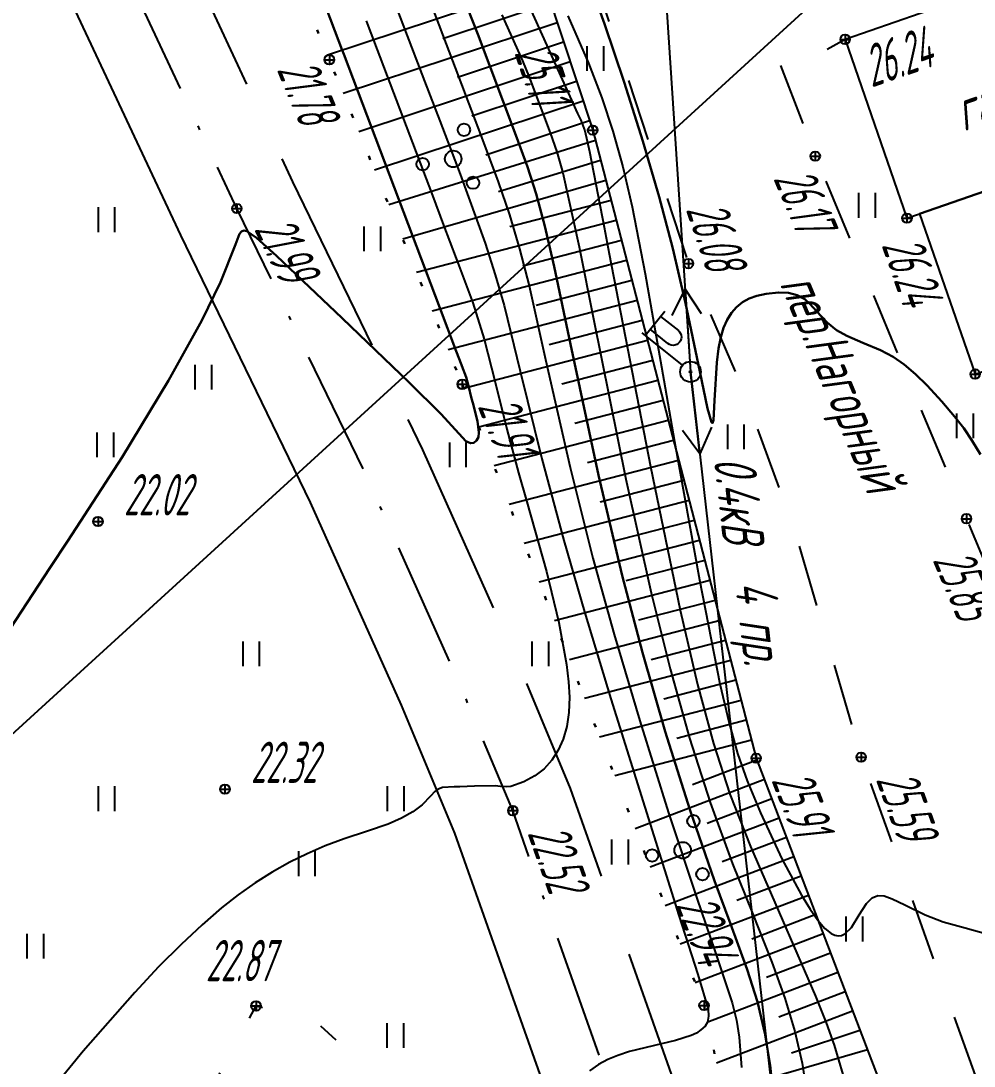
# Model space of a CAD drawing. Extents: x 1233805 to 1234355, y 654698 to 655114.
# Drawn here: x 1234216.06 to 1234239.12, y 654957.94 to 654983.22 of the extents above; entities that cross this region are included whole.
import ezdxf

# ---------------------------------------------------------------- set-up
doc = ezdxf.new("R2010")
doc.units = 0
for name, pattern in [('ИИDash_05_15', [2, 0.5, -1.5]), ('ИИDash_15_15', [3, 1.5, -1.5]), ('ИИDash_50_20', [7, 5, -2]), ('ИИDashDot_30_20', [5, 3, -1, 0, -1]), ('ИИDot', [1, 0, -1])]:
    doc.linetypes.add(name, pattern=pattern)
for name, color, linetype, lineweight in [('ИИ_ГОРИЗОНТАЛИ_ОСН', 32, 'Continuous', 25), ('ИИ_ГОРИЗОНТАЛИ_УТОЛЩ', 32, 'Continuous', 30), ('ИИ_ДОРОГИ_АД', 7, 'Continuous', 25), ('ИИ_ДОРОГИ_АД_ОСИ', 7, 'Continuous', 25), ('ИИ_ЛЭП_НН', 250, 'Continuous', 25), ('ИИ_ОТКОС', 7, 'Continuous', 25), ('ИИ_ОТМЕТКИ', 7, 'Continuous', 25), ('ИИ_СТРОЕНИЕ', 7, 'Continuous', 25), ('ИИ_УГОДЬЯ', 7, 'Continuous', 25)]:
    doc.layers.add(name, color=color, linetype=linetype, lineweight=lineweight)
doc.styles.add('VNIPISIMPLEXCUR', font='simplex.shx', dxfattribs={"width": 0.8, "oblique": 15})
doc.styles.add('ГОСТ 2.304 КУРСИВ', font='cs_gost2304.shx', dxfattribs={"oblique": 15})

# ---------------------------------------------------------------- blocks, each defined once
blk = doc.blocks.new('ИИ05401')
at = {"color": 0, "linetype": 'Continuous', "lineweight": 25}
for points in [[(-0.4, 1.2), (-0.4, 0)], [(0.4, 1.2), (0.4, 0)]]:
    blk.add_lwpolyline(points, dxfattribs=at)
blk = doc.blocks.new('ИИ05394')
at = {"color": 0, "linetype": 'Continuous', "lineweight": 25}
for centre, radius in [((0.52, 1.407), 0.3), ((-1.479, -0.253), 0.3), ((0, 0), 0.4), ((0.958, -1.154), 0.3)]:
    blk.add_circle(centre, radius, dxfattribs=at)
blk = doc.blocks.new('ИИ0511015')
at = {"linetype": 'Continuous', "lineweight": 25}
blk.add_hatch(color=0, dxfattribs=at).paths.add_polyline_path([(-0.05, 0, 1), (0.05, 0, 1)])
at = {"color": 0, "linetype": 'Continuous', "lineweight": 25, "flags": 128}
for points in [[(0, 0.5), (0, 3)], [(0, 2.806), (1.5, 2.806)], [(1.184, 2.806), (1.184, 1.706), (1.174, 1.617), (1.144, 1.532), (1.096, 1.456), (1.033, 1.393), (0.957, 1.345), (0.873, 1.316), (0.784, 1.306), (0.695, 1.316), (0.61, 1.345), (0.534, 1.393), (0.471, 1.456), (0.423, 1.532), (0.394, 1.617), (0.384, 1.706), (0.384, 2.806)]]:
    blk.add_lwpolyline(points, dxfattribs=at)
at = {"color": 0, "linetype": 'Continuous', "lineweight": 25}
for radius in [0.5, 0.05]:
    blk.add_circle((0, 0), radius, dxfattribs=at)
blk = doc.blocks.new('ИИ051144')
at = {"color": 0, "linetype": 'Continuous', "lineweight": 25, "flags": 128}
for points in [[(2.775, 0.707), (4, 0), (2.775, -0.707)], [(4, 0), (0, 0)]]:
    blk.add_lwpolyline(points, dxfattribs=at)
blk = doc.blocks.new('PICKET')
at = {"color": 0, "linetype": 'Continuous', "lineweight": 25}
for p, q in [((-0.23, 0), (0.23, 0)), ((0, 0.23), (0, -0.23))]:
    blk.add_line(p, q, dxfattribs=at)
blk.add_circle((0, 0), 0.23, dxfattribs=at)
at = {"color": 0, "linetype": 'Continuous', "style": 'VNIPISIMPLEXCUR', "oblique": 15, "width": 0.8}
blk.add_attdef('OTMETKA', (1.25, 0.3), '', height=2, dxfattribs=at)
at = {"color": 8, "linetype": 'Continuous', "style": 'VNIPISIMPLEXCUR', "oblique": 15, "width": 0.8, "flags": 1}
blk.add_attdef('NOMER', (1.25, -2.7), '', height=2, dxfattribs=at)

msp = doc.modelspace()

# ---------------------------------------------------------------- linework, layer by layer
at = {"layer": 'ИИ_ГОРИЗОНТАЛИ_ОСН', "flags": 128}
for points, elevation in [([(1234227.52, 654985.435), (1234228.973, 654982.208), (1234229.531, 654980.982), (1234229.606, 654980.817), (1234229.701, 654980.56), (1234229.815, 654980.059), (1234230.17, 654978.231), (1234230.293, 654977.584), (1234231.29, 654972.442), (1234232.011, 654968.966), (1234232.428, 654967.169), (1234232.814, 654965.747), (1234233.216, 654964.517), (1234233.709, 654963.254), (1234234.486, 654961.471), (1234235.285, 654959.634), (1234235.543, 654958.988), (1234235.74, 654958.444), (1234235.95, 654957.736)], 25), ([(1234225.025, 654983.853), (1234225.822, 654981.757), (1234226.193, 654980.802), (1234226.193, 654980.802), (1234226.69, 654979.514), (1234227.294, 654977.84), (1234227.537, 654977.075), (1234227.749, 654976.333), (1234228.142, 654974.746), (1234228.662, 654972.627), (1234229.197, 654970.649), (1234229.698, 654968.926), (1234230.334, 654966.826), (1234231.979, 654961.586), (1234232.438, 654960.154), (1234232.691, 654959.322), (1234232.694, 654959.152), (1234232.669, 654959.001), (1234232.62, 654958.907), (1234232.515, 654958.815), (1234232.407, 654958.741), (1234232.278, 654958.679), (1234231.898, 654958.56), (1234231.559, 654958.482), (1234230.785, 654958.291), (1234230.502, 654958.199), (1234230.264, 654958.101), (1234230.034, 654957.978), (1234229.816, 654957.828)], 23), ([(1234225.869, 654983.937), (1234227.207, 654980.404), (1234227.606, 654979.328), (1234227.878, 654978.525), (1234228.123, 654977.704), (1234228.354, 654976.807), (1234228.756, 654975.032), (1234229.348, 654972.418), (1234229.9, 654970.228), (1234230.416, 654968.376), (1234231.035, 654966.294), (1234231.732, 654964.068), (1234232.411, 654962.003), (1234232.852, 654960.732), (1234233.271, 654959.47), (1234233.373, 654959.055), (1234233.439, 654958.643), (1234233.492, 654957.905)], 23.5), ([(1234224.413, 654983.223), (1234224.437, 654983.159), (1234226.018, 654978.992), (1234226.287, 654978.279), (1234226.595, 654977.47), (1234226.611, 654977.429), (1234226.992, 654976.396), (1234227.267, 654975.522), (1234227.532, 654974.485), (1234227.817, 654973.346), (1234228.103, 654972.292), (1234228.304, 654971.591), (1234228.779, 654969.899), (1234229.079, 654968.67), (1234229.263, 654967.656), (1234229.311, 654967.233), (1234229.33, 654966.862), (1234229.317, 654966.493), (1234229.268, 654966.156), (1234229.183, 654965.851), (1234229.063, 654965.578), (1234228.909, 654965.339), (1234228.719, 654965.132), (1234228.496, 654964.96), (1234228.231, 654964.815), (1234227.917, 654964.704), (1234227.798, 654964.693), (1234227.661, 654964.707), (1234227.538, 654964.722), (1234227.037, 654964.71), (1234226.681, 654964.695), (1234226.545, 654964.696), (1234226.257, 654964.679), (1234226.159, 654964.642), (1234226.072, 654964.58), (1234225.968, 654964.469), (1234225.766, 654964.259), (1234225.544, 654964.089), (1234225.271, 654963.934), (1234224.947, 654963.795), (1234224.445, 654963.626), (1234223.882, 654963.439), (1234223.425, 654963.267), (1234222.987, 654963.078), (1234222.564, 654962.87), (1234222.142, 654962.633), (1234221.727, 654962.372), (1234221.319, 654962.084), (1234220.917, 654961.77), (1234220.443, 654961.362), (1234219.935, 654960.885), (1234219.393, 654960.339), (1234218.816, 654959.723), (1234217.569, 654958.3), (1234216.024, 654956.419)], 22.5), ([(1234227.699, 654983.361), (1234227.796, 654983.147), (1234228.197, 654982.254), (1234228.36, 654981.857), (1234228.869, 654980.508), (1234229.029, 654980.052), (1234229.17, 654979.545), (1234229.565, 654977.756), (1234229.914, 654976.013), (1234230.699, 654972.138), (1234231.307, 654969.387), (1234231.766, 654967.549), (1234232.239, 654965.87), (1234232.738, 654964.316), (1234233.276, 654962.837), (1234233.751, 654961.653), (1234234.228, 654960.457), (1234234.542, 654959.585), (1234234.784, 654958.778), (1234234.96, 654958.012), (1234235.097, 654957.117)], 24.5), ([(1234229.29, 654983.339), (1234229.791, 654982.192), (1234230.116, 654981.356), (1234230.383, 654980.552), (1234230.622, 654979.692), (1234230.849, 654978.718), (1234231.166, 654977.1), (1234231.615, 654974.532), (1234231.872, 654973.043), (1234232.476, 654969.703), (1234232.974, 654967.189), (1234233.194, 654966.231), (1234233.397, 654965.503), (1234233.63, 654964.837), (1234233.952, 654964.068), (1234234.471, 654962.958), (1234234.945, 654962.073), (1234235.154, 654961.735), (1234235.344, 654961.467), (1234235.513, 654961.271), (1234235.662, 654961.148), (1234235.75, 654961.106), (1234235.835, 654961.09), (1234235.917, 654961.102), (1234235.998, 654961.141), (1234236.155, 654961.296), (1234236.346, 654961.596), (1234236.522, 654961.873), (1234236.66, 654962.015), (1234236.79, 654962.066), (1234236.946, 654962.057), (1234237.139, 654961.99), (1234237.444, 654961.839), (1234237.939, 654961.598), (1234238.375, 654961.433), (1234238.905, 654961.285), (1234239.456, 654961.134)], 25.5)]:
    msp.add_lwpolyline(points, dxfattribs=dict(at, elevation=elevation))
at = {"layer": 'ИИ_ГОРИЗОНТАЛИ_УТОЛЩ', "flags": 128}
for points, elevation in [([(1234221.759, 654987.98), (1234223.834, 654982.507), (1234223.87, 654982.412), (1234226.197, 654976.277), (1234226.592, 654975.233), (1234226.718, 654974.902), (1234226.73, 654974.873), (1234226.83, 654974.604), (1234226.887, 654974.389), (1234226.966, 654974.083), (1234226.993, 654973.984), (1234227.108, 654973.535), (1234227.142, 654973.262), (1234227.128, 654973.15), (1234227.087, 654973.067), (1234227.022, 654973.016), (1234226.94, 654973.004), (1234226.829, 654973.057), (1234226.665, 654973.232), (1234226.656, 654973.243), (1234226.229, 654973.705), (1234225.456, 654974.472), (1234223.834, 654976.033), (1234222.242, 654977.536), (1234221.762, 654977.969), (1234221.525, 654978.133), (1234221.453, 654978.149), (1234221.398, 654978.127), (1234221.353, 654978.065), (1234221.301, 654977.941), (1234221.252, 654977.811), (1234220.887, 654976.902), (1234220.44, 654975.974), (1234219.63, 654974.523), (1234218.509, 654972.67), (1234217.198, 654970.647), (1234216.769, 654969.999), (1234214.827, 654967.039)], 22), ([(1234229.875, 654983.999), (1234230.183, 654983.146), (1234230.658, 654981.74), (1234231.108, 654980.312), (1234231.501, 654978.962), (1234231.832, 654977.713), (1234232.142, 654976.388), (1234232.488, 654974.738), (1234232.676, 654973.842), (1234232.768, 654973.512), (1234232.795, 654973.491), (1234232.815, 654973.56), (1234232.842, 654974.035), (1234232.895, 654974.958), (1234232.937, 654975.297), (1234232.992, 654975.573), (1234233.059, 654975.796), (1234233.146, 654975.99), (1234233.251, 654976.158), (1234233.376, 654976.298), (1234233.518, 654976.412), (1234233.681, 654976.501), (1234233.866, 654976.568), (1234234.089, 654976.617), (1234234.388, 654976.651), (1234234.636, 654976.642), (1234234.846, 654976.587), (1234235.026, 654976.486), (1234235.149, 654976.376), (1234235.311, 654976.196), (1234235.564, 654975.922), (1234235.795, 654975.739), (1234236.045, 654975.602), (1234236.434, 654975.435), (1234236.86, 654975.252), (1234237.163, 654975.092), (1234237.431, 654974.909), (1234237.705, 654974.678), (1234237.988, 654974.398), (1234238.339, 654974.011), (1234238.647, 654973.655), (1234238.872, 654973.367), (1234239.079, 654973.064), (1234239.276, 654972.733)], 26), ([(1234226.854, 654983.55), (1234227.115, 654982.897), (1234228.038, 654980.456), (1234228.318, 654979.69), (1234228.524, 654979.035), (1234228.733, 654978.252), (1234228.96, 654977.282), (1234229.357, 654975.403), (1234230.032, 654972.232), (1234230.604, 654969.808), (1234231.098, 654967.943), (1234231.652, 654966.035), (1234232.248, 654964.149), (1234232.844, 654962.42), (1234233.229, 654961.382), (1234233.634, 654960.277), (1234233.881, 654959.494), (1234234.063, 654958.739), (1234234.187, 654957.963), (1234234.243, 654957.417)], 24)]:
    msp.add_lwpolyline(points, dxfattribs=dict(at, elevation=elevation))
at = {"layer": 'ИИ_ДОРОГИ_АД', "linetype": 'ИИDash_15_15', "flags": 128}
for points in [[(1234213.689, 655099.962), (1234213.921, 655098.753), (1234214.756, 655094.348), (1234215.671, 655090.473), (1234216.569, 655087.125), (1234217.353, 655084.304), (1234217.716, 655082.581), (1234218.19, 655080.016), (1234218.633, 655076.29), (1234218.842, 655072.548), (1234219.103, 655068.474), (1234219.54, 655064.69), (1234219.834, 655061.188), (1234220.106, 655058.8), (1234221.076, 655053.356), (1234221.621, 655046.565), (1234222.197, 655041.188), (1234222.989, 655033.473), (1234223.714, 655026.596), (1234224.004, 655024.428), (1234224.49, 655020.575), (1234225.872, 655015.393), (1234227.486, 655007.795), (1234229.28, 654999.274), (1234233.77, 654983.899), (1234235.28, 654979.948), (1234242.599, 654962.411), (1234246.914, 654949.166), (1234249.599, 654944.45), (1234253.621, 654941.616), (1234256.584, 654938.131), (1234261.761, 654932.995), (1234264.242, 654931.245), (1234280.624, 654913.48), (1234302.793, 654889.213), (1234306.3, 654883.673), (1234310.274, 654879.467)], [(1234210.896, 655099.704), (1234210.914, 655099.587), (1234211.857, 655094.925), (1234213.032, 655090.734), (1234213.995, 655085.146), (1234214.529, 655083.278), (1234215.019, 655081.231), (1234215.575, 655078.401), (1234215.746, 655074.018), (1234215.291, 655071.001), (1234215.518, 655068.326), (1234215.715, 655066.593), (1234216.768, 655063.058), (1234217.122, 655058.566), (1234217.856, 655053.637), (1234218.648, 655049.2), (1234219.221, 655044.033), (1234220.37, 655033.539), (1234221.423, 655024.842), (1234221.737, 655022.44), (1234222.046, 655020.301), (1234222.825, 655016.357), (1234223.484, 655012.932), (1234224.068, 655010.46), (1234224.8, 655007.415), (1234225.332, 655004.791), (1234226.407, 654999.78), (1234228.29, 654992.298), (1234229.926, 654984.305), (1234232.213, 654977.348), (1234233.445, 654974.512), (1234234.765, 654970.949), (1234236.389, 654965.414), (1234240.278, 654954.562), (1234240.617, 654952.626), (1234240.706, 654951.123), (1234241.016, 654948.936), (1234240.989, 654948.091), (1234240.491, 654944.51), (1234239.422, 654941.883), (1234237.311, 654938.846), (1234232.181, 654931.059), (1234228.203, 654924.776), (1234225.401, 654918.658), (1234222.581, 654911.855), (1234220.955, 654905.826), (1234220.712, 654902.905), (1234220.863, 654901.437)]]:
    msp.add_lwpolyline(points, dxfattribs=at)
at = {"layer": 'ИИ_ДОРОГИ_АД', "flags": 128}
msp.add_lwpolyline([(1234232.181, 654931.059), (1234231.485, 654941.469), (1234231.11, 654949.912), (1234230.652, 654951.474), (1234229.474, 654955.346), (1234226.561, 654963.578), (1234225.266, 654966.668), (1234223.067, 654971.575), (1234219.932, 654978.035), (1234216.64, 654985.051), (1234213.606, 654993.282), (1234209.939, 655004.539), (1234207.31, 655010.19), (1234205.734, 655015.792), (1234208.622, 655016.604)], dxfattribs=at)
at = {"layer": 'ИИ_ДОРОГИ_АД', "linetype": 'ИИDash_50_20', "flags": 128}
msp.add_lwpolyline([(1234234.91, 654935.201), (1234234.481, 654941.636), (1234234.091, 654950.407), (1234233.527, 654952.332), (1234232.324, 654956.283), (1234229.361, 654964.659), (1234228.019, 654967.862), (1234225.786, 654972.844), (1234222.64, 654979.327), (1234219.411, 654986.209), (1234216.441, 654994.266), (1234212.736, 655005.64), (1234210.132, 655011.235), (1234208.622, 655016.604)], dxfattribs=at)
at = {"layer": 'ИИ_ДОРОГИ_АД_ОСИ', "linetype": 'ИИDashDot_30_20', "flags": 128}
msp.add_lwpolyline([(1234233.545, 654933.129), (1234232.983, 654941.553), (1234232.6, 654950.16), (1234232.09, 654951.903), (1234230.899, 654955.814), (1234227.961, 654964.119), (1234226.643, 654967.265), (1234224.427, 654972.209), (1234221.286, 654978.681), (1234218.026, 654985.63), (1234215.023, 654993.774), (1234211.337, 655005.09), (1234208.721, 655010.713), (1234207.178, 655016.198)], dxfattribs=at)
at = {"layer": 'ИИ_ЛЭП_НН', "flags": 128}
for points in [[(1234213.717, 655063.816), (1234224.994, 655027.75), (1234230.474, 655001.937), (1234232.261, 654974.732), (1234235.873, 654942.857), (1234254.685, 654930.295), (1234274.578, 654914.045), (1234301.425, 654870.757), (1234315.062, 654850.276)], [(1234238.68, 654986.811), (1234209.864, 654960.512), (1234196.274, 654950.12)]]:
    msp.add_lwpolyline(points, dxfattribs=at)
at = {"layer": 'ИИ_ОТКОС'}
for p, q in [((1234228.721, 654984.123, 27.811), (1234223.478, 654982.389, 27.811)), ((1234228.878, 654983.649, 27.811), (1234226.273, 654982.787, 27.811)), ((1234229.035, 654983.174, 27.811), (1234223.858, 654981.462, 27.811)), ((1234229.192, 654982.7, 27.811), (1234226.62, 654981.849, 27.811)), ((1234229.349, 654982.226, 27.811), (1234224.238, 654980.535, 27.811)), ((1234229.506, 654981.752, 27.811), (1234226.967, 654980.912, 27.811)), ((1234229.663, 654981.277, 27.811), (1234224.617, 654979.608, 27.811)), ((1234229.82, 654980.803, 27.811), (1234227.313, 654979.974, 27.811)), ((1234229.961, 654980.324, 27.811), (1234224.962, 654978.768, 27.811)), ((1234230.086, 654979.84, 27.811), (1234227.612, 654979.083, 27.811)), ((1234230.212, 654979.357, 27.811), (1234225.301, 654977.94, 27.811)), ((1234230.338, 654978.874, 27.811), (1234227.89, 654978.236, 27.811)), ((1234230.464, 654978.39, 27.811), (1234225.632, 654977.132, 27.811)), ((1234230.59, 654977.907, 27.811), (1234228.207, 654977.286, 27.811)), ((1234230.716, 654977.423, 27.811), (1234226.014, 654976.199, 27.811)), ((1234230.842, 654976.94, 27.811), (1234228.524, 654976.336, 27.811)), ((1234230.968, 654976.456, 27.811), (1234226.396, 654975.266, 27.811)), ((1234231.094, 654975.973, 27.811), (1234228.841, 654975.386, 27.811)), ((1234231.22, 654975.489, 27.811), (1234226.777, 654974.332, 27.811)), ((1234231.346, 654975.006, 27.811), (1234229.152, 654974.435, 27.811)), ((1234231.472, 654974.522, 27.811), (1234227.142, 654973.395, 27.811)), ((1234231.597, 654974.039, 27.811), (1234229.461, 654973.483, 27.811)), ((1234231.723, 654973.556, 27.811), (1234227.507, 654972.457, 27.811)), ((1234231.849, 654973.072, 27.811), (1234229.769, 654972.53, 27.811)), ((1234231.975, 654972.589, 27.811), (1234227.872, 654971.52, 27.811)), ((1234232.101, 654972.105, 27.811), (1234230.078, 654971.578, 27.811)), ((1234232.227, 654971.622, 27.811), (1234228.237, 654970.583, 27.811)), ((1234232.353, 654971.138, 27.811), (1234230.386, 654970.626, 27.811)), ((1234232.479, 654970.655, 27.811), (1234228.602, 654969.645, 27.811)), ((1234232.605, 654970.171, 27.811), (1234230.695, 654969.674, 27.811)), ((1234232.731, 654969.688, 27.811), (1234228.967, 654968.708, 27.811)), ((1234232.857, 654969.204, 27.811), (1234231.003, 654968.722, 27.811)), ((1234232.983, 654968.721, 27.811), (1234229.332, 654967.77, 27.811)), ((1234233.109, 654968.238, 27.811), (1234231.312, 654967.77, 27.811)), ((1234233.234, 654967.754, 27.811), (1234229.697, 654966.833, 27.811)), ((1234233.36, 654967.271, 27.811), (1234231.62, 654966.817, 27.811)), ((1234233.486, 654966.787, 27.811), (1234230.062, 654965.895, 27.811)), ((1234233.612, 654966.304, 27.811), (1234231.929, 654965.865, 27.811)), ((1234233.738, 654965.82, 27.811), (1234230.428, 654964.958, 27.811)), ((1234233.87, 654965.339, 27.811), (1234232.307, 654964.743, 27.811)), ((1234234.048, 654964.872, 27.811), (1234230.925, 654963.681, 27.811)), ((1234234.226, 654964.405, 27.811), (1234232.666, 654963.81, 27.811)), ((1234234.404, 654963.938, 27.811), (1234231.288, 654962.75, 27.811)), ((1234234.582, 654963.471, 27.811), (1234233.025, 654962.878, 27.811)), ((1234234.76, 654963.005, 27.811), (1234231.65, 654961.819, 27.811)), ((1234234.938, 654962.538, 27.811), (1234233.385, 654961.946, 27.811)), ((1234235.116, 654962.071, 27.811), (1234232.013, 654960.888, 27.811)), ((1234235.294, 654961.604, 27.811), (1234233.744, 654961.013, 27.811)), ((1234235.472, 654961.138, 27.811), (1234232.375, 654959.957, 27.811)), ((1234235.65, 654960.671, 27.811), (1234234.103, 654960.081, 27.811)), ((1234235.828, 654960.204, 27.811), (1234232.677, 654959.002, 27.811)), ((1234236.006, 654959.737, 27.811), (1234234.395, 654959.123, 27.811)), ((1234236.184, 654959.27, 27.811), (1234232.891, 654958.015, 27.811)), ((1234236.362, 654958.804, 27.811), (1234234.701, 654958.256, 27.811)), ((1234236.54, 654958.337, 27.811), (1234233.041, 654957.326, 4.329))]:
    msp.add_line(p, q, dxfattribs=at)
at = {"layer": 'ИИ_ОТКОС', "color": 33, "linetype": 'ИИDot', "lineweight": 30, "elevation": 27.811}
msp.add_lwpolyline([(1234185.401, 655082.982), (1234182.301, 655079.762), (1234186.591, 655071.553), (1234193.331, 655062.216), (1234197.751, 655057.912), (1234204.014, 655052.314), (1234210.661, 655036.822), (1234214.823, 655019.73), (1234217.776, 655007.734), (1234220.307, 654990.13), (1234226.739, 654974.429), (1234232.589, 654959.408), (1234234.53, 654950.46), (1234235.137, 654943.831), (1234237.503, 654940.983)], dxfattribs=at)
at = {"layer": 'ИИ_ОТКОС', "elevation": 27.811}
msp.add_lwpolyline([(1234185.401, 655082.982), (1234189.912, 655078.709), (1234199.026, 655070.592), (1234207.165, 655064.71), (1234212.111, 655061.766), (1234215.481, 655053.057), (1234216.304, 655044.7), (1234218.796, 655037.366), (1234220.383, 655027.577), (1234223.132, 655011.38), (1234225.452, 654999.313), (1234227.298, 654988.425), (1234229.895, 654980.575), (1234233.85, 654965.39), (1234236.807, 654957.636), (1234237.821, 654951.033), (1234237.503, 654940.983)], dxfattribs=at)
at = {"layer": 'ИИ_СТРОЕНИЕ'}
for points in [[(1234236.002, 654982.772), (1234237.499, 654978.449), (1234237.804, 654978.555), (1234243.986, 654980.696), (1234244.154, 654980.755), (1234242.656, 654985.078)], [(1234237.804, 654978.555), (1234239.148, 654974.678), (1234245.097, 654976.75), (1234245.391, 654976.852), (1234243.986, 654980.696)]]:
    msp.add_lwpolyline(points, close=True, dxfattribs=at)
at = {"layer": 'ИИ_УГОДЬЯ', "linetype": 'ИИDash_05_15', "flags": 128}
for points in [[(1234236.002, 654982.772), (1234234.525, 654981.923)], [(1234200.29, 654937.766), (1234202.585, 654945.494), (1234208.527, 654950.934), (1234216.684, 654952.455), (1234220.561, 654953.83), (1234220.811, 654957.645), (1234221.749, 654959.396), (1234223.125, 654959.083), (1234224.751, 654957.582), (1234226.565, 654957.395), (1234228.685, 654957.574)]]:
    msp.add_lwpolyline(points, dxfattribs=at)

# ---------------------------------------------------------------- block references
at = {"layer": 'ИИ_ЛЭП_НН'}
for name, xscale, yscale, zscale, rotation in [('ИИ051144', 0.4999999999999997, 0.4999999999999997, 0.4999999999999997, 93.75986819328342), ('ИИ0511015', 0.4999999999999996, 0.4999999999999996, 0.4999999999999996, 51.20021451902463), ('ИИ051144', 0.4999999999999997, 0.4999999999999997, 0.4999999999999997, 276.4636304239375)]:
    msp.add_blockref(name, (1234232.261, 654974.732), dxfattribs=dict(at, xscale=xscale, yscale=yscale, zscale=zscale, rotation=rotation))
at = {"layer": 'ИИ_ОТМЕТКИ'}
ref = msp.add_blockref('PICKET', (1234236.002, 654982.772, 26.24), dxfattribs=dict(at, xscale=0.5, yscale=0.5, zscale=0.5))
ref.add_attrib('OTMETKA', '26.24', (1234236.64, 654981.6, 26.24), dxfattribs={"layer": '0', "color": 0, "linetype": 'Continuous', "height": 1, "rotation": 19.1086, "style": 'ГОСТ 2.304 КУРСИВ', "oblique": 15, "width": 0.65})
ref = msp.add_blockref('PICKET', (1234229.895, 654980.575, 25.106), dxfattribs=dict(at, xscale=0.5, yscale=0.5, zscale=0.5))
ref.add_attrib('OTMETKA', '25.11', (1234227.995, 654982.453, 25.106), dxfattribs={"layer": '0', "color": 0, "linetype": 'Continuous', "height": 1, "rotation": 288.306, "style": 'ГОСТ 2.304 КУРСИВ', "oblique": 15, "width": 0.65})
ref = msp.add_blockref('PICKET', (1234223.523, 654982.28, 21.776), dxfattribs=dict(at, xscale=0.5, yscale=0.5, zscale=0.5))
ref.add_attrib('OTMETKA', '21.78', (1234222.245, 654982.044, 21.776), dxfattribs={"layer": '0', "color": 0, "linetype": 'Continuous', "height": 1, "rotation": 292.2765, "style": 'ГОСТ 2.304 КУРСИВ', "oblique": 15, "width": 0.65})
ref = msp.add_blockref('PICKET', (1234235.28, 654979.948, 26.172), dxfattribs=dict(at, xscale=0.5, yscale=0.5, zscale=0.5))
ref.add_attrib('OTMETKA', '26.17', (1234234.258, 654979.41, 26.172), dxfattribs={"layer": '0', "color": 0, "linetype": 'Continuous', "height": 1, "rotation": 292.6552, "style": 'ГОСТ 2.304 КУРСИВ', "oblique": 15, "width": 0.65})
ref = msp.add_blockref('PICKET', (1234221.286, 654978.681, 21.985), dxfattribs=dict(at, xscale=0.5, yscale=0.5, zscale=0.5))
ref.add_attrib('OTMETKA', '21.99', (1234221.694, 654978.184, 21.985), dxfattribs={"layer": '0', "color": 0, "linetype": 'Continuous', "height": 1, "rotation": 295.8863, "style": 'ГОСТ 2.304 КУРСИВ', "oblique": 15, "width": 0.65})
ref = msp.add_blockref('PICKET', (1234232.213, 654977.348, 26.075), dxfattribs=dict(at, xscale=0.5, yscale=0.5, zscale=0.5))
ref.add_attrib('OTMETKA', '26.08', (1234232.144, 654978.663, 26.075), dxfattribs={"layer": '0', "color": 0, "linetype": 'Continuous', "height": 1, "rotation": 288.2034, "style": 'ГОСТ 2.304 КУРСИВ', "oblique": 15, "width": 0.65})
ref = msp.add_blockref('PICKET', (1234237.499, 654978.449, 26.24), dxfattribs=dict(at, xscale=0.5, yscale=0.5, zscale=0.5))
ref.add_attrib('OTMETKA', '26.24', (1234236.878, 654977.801, 26.24), dxfattribs={"layer": '0', "color": 0, "linetype": 'Continuous', "height": 1, "rotation": 289.1131, "style": 'ГОСТ 2.304 КУРСИВ', "oblique": 15, "width": 0.65})
ref = msp.add_blockref('PICKET', (1234239.148, 654974.678, 26.241), dxfattribs=dict(at, xscale=0.5, yscale=0.5, zscale=0.5))
ref.add_attrib('OTMETKA', '26.24', (1234239.508, 654974.145, 26.241), dxfattribs={"layer": '0', "color": 0, "linetype": 'Continuous', "height": 1, "rotation": 290.5306, "style": 'ГОСТ 2.304 КУРСИВ', "oblique": 15, "width": 0.65})
ref = msp.add_blockref('PICKET', (1234226.739, 654974.429, 21.914), dxfattribs=dict(at, xscale=0.5, yscale=0.5, zscale=0.5))
ref.add_attrib('OTMETKA', '21.91', (1234227.106, 654973.901, 21.914), dxfattribs={"layer": '0', "color": 0, "linetype": 'Continuous', "height": 1, "rotation": 291.2785, "style": 'ГОСТ 2.304 КУРСИВ', "oblique": 15, "width": 0.65})
ref = msp.add_blockref('PICKET', (1234217.926, 654971.11, 22.016), dxfattribs=dict(at, xscale=0.5, yscale=0.5, zscale=0.5))
ref.add_attrib('OTMETKA', '22.02', (1234218.551, 654971.26, 22.016), dxfattribs={"layer": '0', "color": 0, "linetype": 'Continuous', "height": 1, "style": 'ГОСТ 2.304 КУРСИВ', "oblique": 15, "width": 0.65})
ref = msp.add_blockref('PICKET', (1234238.939, 654971.18, 25.852), dxfattribs=dict(at, xscale=0.5, yscale=0.5, zscale=0.5))
ref.add_attrib('OTMETKA', '25.85', (1234238.113, 654970.182, 25.852), dxfattribs={"layer": '0', "color": 0, "linetype": 'Continuous', "height": 1, "rotation": 292.6552, "style": 'ГОСТ 2.304 КУРСИВ', "oblique": 15, "width": 0.65})
ref = msp.add_blockref('PICKET', (1234220.998, 654964.638, 22.325), dxfattribs=dict(at, xscale=0.5, yscale=0.5, zscale=0.5))
ref.add_attrib('OTMETKA', '22.32', (1234221.623, 654964.788, 22.325), dxfattribs={"layer": '0', "color": 0, "linetype": 'Continuous', "height": 1, "style": 'ГОСТ 2.304 КУРСИВ', "oblique": 15, "width": 0.65})
ref = msp.add_blockref('PICKET', (1234236.389, 654965.414, 25.588), dxfattribs=dict(at, xscale=0.5, yscale=0.5, zscale=0.5))
ref.add_attrib('OTMETKA', '25.59', (1234236.741, 654964.876, 25.588), dxfattribs={"layer": '0', "color": 0, "linetype": 'Continuous', "height": 1, "rotation": 289.719, "style": 'ГОСТ 2.304 КУРСИВ', "oblique": 15, "width": 0.65})
ref = msp.add_blockref('PICKET', (1234233.85, 654965.39, 25.913), dxfattribs=dict(at, xscale=0.5, yscale=0.5, zscale=0.5))
ref.add_attrib('OTMETKA', '25.91', (1234234.213, 654964.859, 25.913), dxfattribs={"layer": '0', "color": 0, "linetype": 'Continuous', "height": 1, "rotation": 290.874, "style": 'ГОСТ 2.304 КУРСИВ', "oblique": 15, "width": 0.65})
ref = msp.add_blockref('PICKET', (1234227.961, 654964.119, 22.523), dxfattribs=dict(at, xscale=0.5, yscale=0.5, zscale=0.5))
ref.add_attrib('OTMETKA', '22.52', (1234228.311, 654963.58, 22.523), dxfattribs={"layer": '0', "color": 0, "linetype": 'Continuous', "height": 1, "rotation": 289.4853, "style": 'ГОСТ 2.304 КУРСИВ', "oblique": 15, "width": 0.65})
ref = msp.add_blockref('PICKET', (1234232.589, 654959.408, 22.943), dxfattribs=dict(at, xscale=0.5, yscale=0.5, zscale=0.5))
ref.add_attrib('OTMETKA', '22.94', (1234231.883, 654961.845, 22.943), dxfattribs={"layer": '0', "color": 0, "linetype": 'Continuous', "height": 1, "rotation": 291.2785, "style": 'ГОСТ 2.304 КУРСИВ', "oblique": 15, "width": 0.65})
ref = msp.add_blockref('PICKET', (1234221.749, 654959.396, 22.873), dxfattribs=dict(at, xscale=0.5, yscale=0.5, zscale=0.5))
ref.add_attrib('OTMETKA', '22.87', (1234220.534, 654959.993, 22.873), dxfattribs={"layer": '0', "color": 0, "linetype": 'Continuous', "height": 1, "style": 'ГОСТ 2.304 КУРСИВ', "oblique": 15, "width": 0.65})
at = {"layer": 'ИИ_УГОДЬЯ', "xscale": 0.5, "yscale": 0.5, "zscale": 0.5}
for name, p in [('ИИ05401', (1234229.953, 654982.01)), ('ИИ05394', (1234226.52, 654979.88, -11.67)), ('ИИ05401', (1234236.53, 654978.457)), ('ИИ05401', (1234218.126, 654978.11)), ('ИИ05401', (1234224.561, 654977.646)), ('ИИ05401', (1234220.471, 654974.3)), ('ИИ05401', (1234238.899, 654973.127)), ('ИИ05401', (1234233.353, 654972.86)), ('ИИ05401', (1234218.099, 654972.664)), ('ИИ05401', (1234226.627, 654972.426)), ('ИИ05401', (1234221.626, 654967.61)), ('ИИ05401', (1234228.626, 654967.61)), ('ИИ05401', (1234218.126, 654964.11)), ('ИИ05401', (1234225.126, 654964.11)), ('ИИ05394', (1234232.072, 654963.161, -11.67)), ('ИИ05401', (1234230.553, 654962.82)), ('ИИ05401', (1234222.975, 654962.537)), ('ИИ05401', (1234236.221, 654960.958)), ('ИИ05401', (1234216.407, 654960.54)), ('ИИ05401', (1234225.114, 654958.38))]:
    msp.add_blockref(name, p, dxfattribs=at)

# ---------------------------------------------------------------- texts
at = {"layer": 'ИИ_ДОРОГИ_АД', "style": 'ГОСТ 2.304 КУРСИВ', "oblique": 15, "width": 0.8}
msp.add_text('пер.Нагорный', height=1, rotation=292.6552, dxfattribs=at).set_placement((1234234.409, 654976.866))
at = {"layer": 'ИИ_ЛЭП_НН', "style": 'ГОСТ 2.304 КУРСИВ', "oblique": 15, "width": 0.8}
for s, p in [('0.4кВ', (1234232.82, 654972.637)), ('4 пр.', (1234233.334, 654969.621))]:
    msp.add_text(s, height=1, rotation=276.4636, dxfattribs=at).set_placement(p)
at = {"layer": 'ИИ_СТРОЕНИЕ', "style": 'ГОСТ 2.304 КУРСИВ', "oblique": 15, "width": 0.8}
msp.add_text('гар.', height=1, rotation=19.1086, dxfattribs=at).set_placement((1234238.867, 654980.539))

doc.saveas('drawing.dxf')
